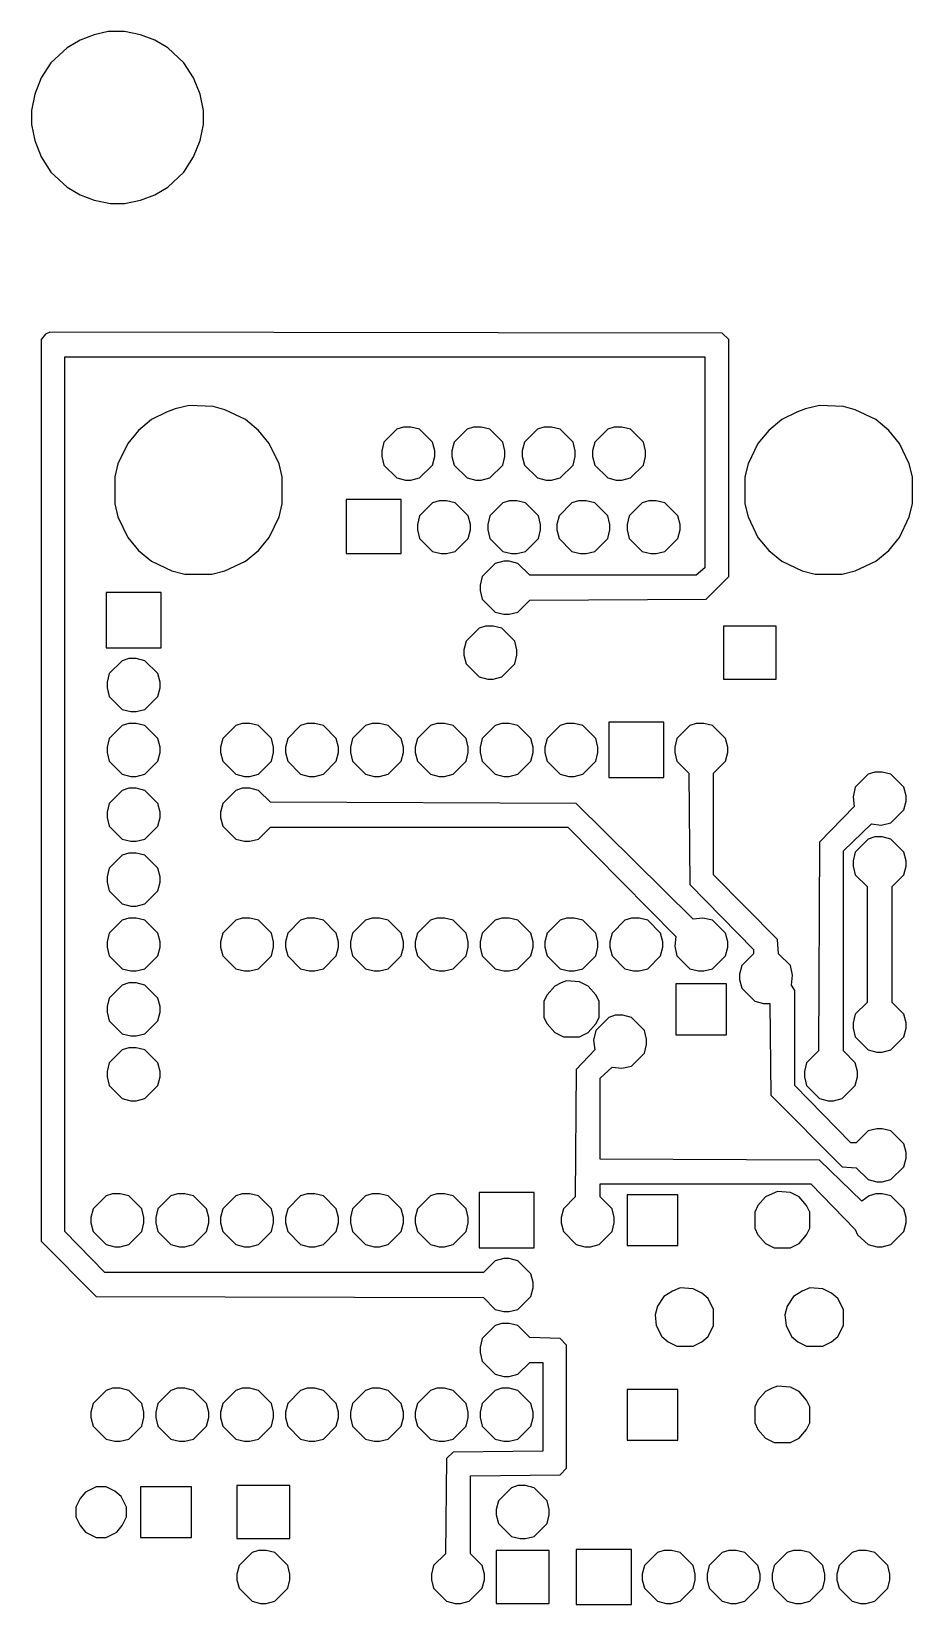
# Model space of a CAD drawing. Header units: millimetres. Extents: x 2 to 82, y 1 to 183.
# Drawn here: x 1.7 to 36.2, y 121.3 to 182.9 of the extents above; entities that cross this region are included whole.
import ezdxf

# ---------------------------------------------------------------- set-up
doc = ezdxf.new("R2010")
doc.units = ezdxf.units.MM
doc.layers.add('Default', color=70, linetype='Continuous')

msp = doc.modelspace()

# ---------------------------------------------------------------- linework, layer by layer
at = {"layer": 'Default'}
for points in [[(4.741333, 182.88), (4.741333, 182.88), (4.191, 182.753), (3.640667, 182.541333), (3.132667, 182.245), (2.497667, 181.652333), (2.116667, 181.059667), (1.862667, 180.424667), (1.735667, 179.789667), (1.735667, 179.239333), (1.862667, 178.604333), (2.116667, 177.969333), (2.497667, 177.376667), (3.132667, 176.784), (3.640667, 176.487667), (4.191, 176.276), (4.826, 176.149), (5.376333, 176.149), (6.011333, 176.276), (6.561667, 176.487667), (7.069667, 176.784), (7.704667, 177.376667), (8.085667, 177.969333), (8.339667, 178.604333), (8.466667, 179.239333), (8.466667, 179.789667), (8.339667, 180.424667), (8.085667, 181.059667), (7.704667, 181.652333), (7.069667, 182.245), (6.561667, 182.541333), (6.011333, 182.753), (5.376333, 182.88), (4.741333, 182.88)], [(2.455333, 171.111333), (2.455333, 171.111333), (2.286, 171.026667), (2.116667, 170.815), (2.116667, 135.509), (4.275667, 133.35), (19.431, 133.307667), (19.896667, 132.842), (20.235333, 132.757333), (20.447, 132.757333), (20.785667, 132.842), (21.293667, 133.35), (21.378333, 133.688667), (21.378333, 133.900333), (21.293667, 134.239), (20.785667, 134.747), (20.447, 134.831667), (20.235333, 134.831667), (19.896667, 134.747), (19.431, 134.281333), (4.614333, 134.281333), (3.048, 135.89), (3.048, 170.137667), (28.109333, 170.137667), (28.109333, 161.882667), (27.770667, 161.586333), (21.251333, 161.586333), (20.785667, 162.052), (20.447, 162.136667), (20.235333, 162.136667), (19.896667, 162.052), (19.388667, 161.544), (19.304, 161.205333), (19.304, 160.993667), (19.388667, 160.655), (19.896667, 160.147), (20.235333, 160.062333), (20.447, 160.062333), (20.785667, 160.147), (21.251333, 160.612667), (28.151667, 160.655), (29.040667, 161.544), (29.040667, 170.815), (28.786667, 171.069), (2.455333, 171.111333)], [(7.916333, 168.232667), (7.916333, 168.232667), (7.366, 168.105667), (7.027333, 167.978667), (6.434667, 167.682333), (5.926667, 167.259), (5.503333, 166.751), (5.122333, 165.946667), (4.995333, 165.438667), (4.995333, 164.380333), (5.122333, 163.872333), (5.503333, 163.068), (5.926667, 162.56), (6.434667, 162.136667), (7.239, 161.755667), (7.747, 161.628667), (8.805333, 161.628667), (9.313333, 161.755667), (10.117667, 162.136667), (10.625667, 162.56), (11.049, 163.068), (11.43, 163.872333), (11.557, 164.380333), (11.557, 165.438667), (11.43, 165.946667), (11.049, 166.751), (10.625667, 167.259), (10.117667, 167.682333), (9.313333, 168.063333), (8.847667, 168.190333), (7.916333, 168.232667)], [(32.596667, 168.232667), (32.596667, 168.232667), (32.046333, 168.105667), (31.707667, 167.978667), (31.115, 167.682333), (30.607, 167.259), (30.183667, 166.751), (29.802667, 165.946667), (29.675667, 165.438667), (29.675667, 164.380333), (29.802667, 163.872333), (30.183667, 163.068), (30.607, 162.56), (31.115, 162.136667), (31.919333, 161.755667), (32.427333, 161.628667), (33.485667, 161.628667), (33.993667, 161.755667), (34.798, 162.136667), (35.306, 162.56), (35.729333, 163.068), (36.110333, 163.872333), (36.237333, 164.380333), (36.237333, 165.438667), (36.110333, 165.946667), (35.729333, 166.751), (35.306, 167.259), (34.798, 167.682333), (33.993667, 168.063333), (33.528, 168.190333), (32.596667, 168.232667)], [(16.298333, 167.386), (16.298333, 167.386), (16.044333, 167.301333), (15.536333, 166.793333), (15.451667, 166.454667), (15.451667, 166.243), (15.536333, 165.904333), (16.044333, 165.396333), (16.383, 165.311667), (16.594667, 165.311667), (16.933333, 165.396333), (17.441333, 165.904333), (17.526, 166.243), (17.526, 166.454667), (17.441333, 166.793333), (16.933333, 167.301333), (16.594667, 167.386), (16.298333, 167.386)], [(19.05, 167.386), (19.05, 167.386), (18.796, 167.301333), (18.288, 166.793333), (18.203333, 166.454667), (18.203333, 166.243), (18.288, 165.904333), (18.796, 165.396333), (19.134667, 165.311667), (19.346333, 165.311667), (19.685, 165.396333), (20.193, 165.904333), (20.277667, 166.243), (20.277667, 166.454667), (20.193, 166.793333), (19.685, 167.301333), (19.346333, 167.386), (19.05, 167.386)], [(21.801667, 167.386), (21.801667, 167.386), (21.547667, 167.301333), (21.039667, 166.793333), (20.955, 166.454667), (20.955, 166.243), (21.039667, 165.904333), (21.547667, 165.396333), (21.886333, 165.311667), (22.098, 165.311667), (22.436667, 165.396333), (22.944667, 165.904333), (23.029333, 166.243), (23.029333, 166.454667), (22.944667, 166.793333), (22.436667, 167.301333), (22.098, 167.386), (21.801667, 167.386)], [(24.553333, 167.386), (24.553333, 167.386), (24.299333, 167.301333), (23.791333, 166.793333), (23.706667, 166.454667), (23.706667, 166.243), (23.791333, 165.904333), (24.299333, 165.396333), (24.638, 165.311667), (24.849667, 165.311667), (25.188333, 165.396333), (25.696333, 165.904333), (25.781, 166.243), (25.781, 166.454667), (25.696333, 166.793333), (25.188333, 167.301333), (24.849667, 167.386), (24.553333, 167.386)], [(14.054667, 164.549667), (14.054667, 164.549667), (14.054667, 162.433), (16.213667, 162.433), (16.213667, 164.549667), (14.054667, 164.549667)], [(17.695333, 164.507333), (17.695333, 164.507333), (17.441333, 164.422667), (16.933333, 163.914667), (16.848667, 163.576), (16.848667, 163.364333), (16.933333, 163.025667), (17.441333, 162.517667), (17.78, 162.433), (17.991667, 162.433), (18.330333, 162.517667), (18.838333, 163.025667), (18.923, 163.364333), (18.923, 163.576), (18.838333, 163.914667), (18.330333, 164.422667), (17.991667, 164.507333), (17.695333, 164.507333)], [(20.447, 164.507333), (20.447, 164.507333), (20.193, 164.422667), (19.685, 163.914667), (19.600333, 163.576), (19.600333, 163.364333), (19.685, 163.025667), (20.193, 162.517667), (20.531667, 162.433), (20.743333, 162.433), (21.082, 162.517667), (21.59, 163.025667), (21.674667, 163.364333), (21.674667, 163.576), (21.59, 163.914667), (21.082, 164.422667), (20.743333, 164.507333), (20.447, 164.507333)], [(23.156333, 164.507333), (23.156333, 164.507333), (22.902333, 164.422667), (22.394333, 163.914667), (22.309667, 163.576), (22.309667, 163.364333), (22.394333, 163.025667), (22.902333, 162.517667), (23.241, 162.433), (23.452667, 162.433), (23.791333, 162.517667), (24.299333, 163.025667), (24.384, 163.364333), (24.384, 163.576), (24.299333, 163.914667), (23.791333, 164.422667), (23.452667, 164.507333), (23.156333, 164.507333)], [(25.908, 164.507333), (25.908, 164.507333), (25.654, 164.422667), (25.146, 163.914667), (25.061333, 163.576), (25.061333, 163.364333), (25.146, 163.025667), (25.654, 162.517667), (25.992667, 162.433), (26.204333, 162.433), (26.543, 162.517667), (27.051, 163.025667), (27.135667, 163.364333), (27.135667, 163.576), (27.051, 163.914667), (26.543, 164.422667), (26.204333, 164.507333), (25.908, 164.507333)], [(4.656667, 160.909), (4.656667, 160.909), (4.656667, 158.75), (6.815667, 158.75), (6.815667, 160.909), (4.656667, 160.909)], [(19.515667, 159.596667), (19.515667, 159.596667), (19.261667, 159.512), (18.753667, 159.004), (18.669, 158.665333), (18.669, 158.453667), (18.753667, 158.115), (19.261667, 157.607), (19.600333, 157.522333), (19.812, 157.522333), (20.150667, 157.607), (20.658667, 158.115), (20.743333, 158.453667), (20.743333, 158.665333), (20.658667, 159.004), (20.150667, 159.512), (19.812, 159.596667), (19.515667, 159.596667)], [(28.829, 159.596667), (28.829, 159.596667), (28.829, 157.522333), (30.903333, 157.522333), (30.903333, 159.596667), (28.829, 159.596667)], [(5.545667, 158.326667), (5.545667, 158.326667), (5.291667, 158.242), (4.783667, 157.734), (4.699, 157.395333), (4.699, 157.183667), (4.783667, 156.845), (5.291667, 156.337), (5.630333, 156.252333), (5.842, 156.252333), (6.180667, 156.337), (6.688667, 156.845), (6.773333, 157.183667), (6.773333, 157.395333), (6.688667, 157.734), (6.180667, 158.242), (5.842, 158.326667), (5.545667, 158.326667)], [(5.545667, 155.786667), (5.545667, 155.786667), (5.291667, 155.702), (4.783667, 155.194), (4.699, 154.855333), (4.699, 154.643667), (4.783667, 154.305), (5.291667, 153.797), (5.630333, 153.712333), (5.842, 153.712333), (6.180667, 153.797), (6.688667, 154.305), (6.773333, 154.643667), (6.773333, 154.855333), (6.688667, 155.194), (6.180667, 155.702), (5.842, 155.786667), (5.545667, 155.786667)], [(9.990667, 155.786667), (9.990667, 155.786667), (9.736667, 155.702), (9.228667, 155.194), (9.144, 154.855333), (9.144, 154.643667), (9.228667, 154.305), (9.736667, 153.797), (10.075333, 153.712333), (10.287, 153.712333), (10.625667, 153.797), (11.133667, 154.305), (11.218333, 154.643667), (11.218333, 154.855333), (11.133667, 155.194), (10.625667, 155.702), (10.287, 155.786667), (9.990667, 155.786667)], [(12.530667, 155.786667), (12.530667, 155.786667), (12.276667, 155.702), (11.768667, 155.194), (11.684, 154.855333), (11.684, 154.643667), (11.768667, 154.305), (12.276667, 153.797), (12.615333, 153.712333), (12.827, 153.712333), (13.165667, 153.797), (13.673667, 154.305), (13.758333, 154.643667), (13.758333, 154.855333), (13.673667, 155.194), (13.165667, 155.702), (12.827, 155.786667), (12.530667, 155.786667)], [(15.070667, 155.786667), (15.070667, 155.786667), (14.816667, 155.702), (14.308667, 155.194), (14.224, 154.855333), (14.224, 154.643667), (14.308667, 154.305), (14.816667, 153.797), (15.155333, 153.712333), (15.367, 153.712333), (15.705667, 153.797), (16.213667, 154.305), (16.298333, 154.643667), (16.298333, 154.855333), (16.213667, 155.194), (15.705667, 155.702), (15.367, 155.786667), (15.070667, 155.786667)], [(17.610667, 155.786667), (17.610667, 155.786667), (17.356667, 155.702), (16.848667, 155.194), (16.764, 154.855333), (16.764, 154.643667), (16.848667, 154.305), (17.356667, 153.797), (17.695333, 153.712333), (17.907, 153.712333), (18.245667, 153.797), (18.753667, 154.305), (18.838333, 154.643667), (18.838333, 154.855333), (18.753667, 155.194), (18.245667, 155.702), (17.907, 155.786667), (17.610667, 155.786667)], [(20.150667, 155.786667), (20.150667, 155.786667), (19.896667, 155.702), (19.388667, 155.194), (19.304, 154.855333), (19.304, 154.643667), (19.388667, 154.305), (19.896667, 153.797), (20.235333, 153.712333), (20.447, 153.712333), (20.785667, 153.797), (21.293667, 154.305), (21.378333, 154.643667), (21.378333, 154.855333), (21.293667, 155.194), (20.785667, 155.702), (20.447, 155.786667), (20.150667, 155.786667)], [(22.690667, 155.786667), (22.690667, 155.786667), (22.436667, 155.702), (21.928667, 155.194), (21.844, 154.855333), (21.844, 154.643667), (21.928667, 154.305), (22.436667, 153.797), (22.775333, 153.712333), (22.987, 153.712333), (23.325667, 153.797), (23.833667, 154.305), (23.918333, 154.643667), (23.918333, 154.855333), (23.833667, 155.194), (23.325667, 155.702), (22.987, 155.786667), (22.690667, 155.786667)], [(24.341667, 155.829), (24.341667, 155.829), (24.341667, 153.67), (26.500667, 153.67), (26.500667, 155.829), (24.341667, 155.829)], [(27.770667, 155.786667), (27.770667, 155.786667), (27.516667, 155.702), (27.008667, 155.194), (26.924, 154.855333), (26.924, 154.643667), (27.008667, 154.305), (27.474333, 153.839333), (27.516667, 149.479), (30.014333, 146.939), (30.014333, 146.769667), (29.548667, 146.304), (29.464, 145.965333), (29.464, 145.753667), (29.548667, 145.415), (30.056667, 144.907), (30.395333, 144.822333), (30.649333, 144.822333), (30.691667, 141.224), (33.485667, 138.43), (34.036, 138.387667), (34.501667, 137.922), (34.840333, 137.837333), (35.052, 137.837333), (35.390667, 137.922), (35.898667, 138.43), (35.983333, 138.768667), (35.983333, 138.980333), (35.898667, 139.319), (35.390667, 139.827), (35.052, 139.911667), (34.840333, 139.911667), (34.501667, 139.827), (34.036, 139.361333), (33.824333, 139.361333), (31.623, 141.605), (31.623, 145.330333), (31.496, 145.542), (31.538333, 145.923), (31.453667, 146.304), (30.988, 146.769667), (30.945667, 147.32), (28.448, 149.86), (28.448, 153.839333), (28.913667, 154.305), (28.998333, 154.643667), (28.998333, 154.855333), (28.913667, 155.194), (28.405667, 155.702), (28.067, 155.786667), (27.770667, 155.786667)], [(34.755667, 153.881667), (34.755667, 153.881667), (34.501667, 153.797), (33.993667, 153.289), (33.909, 152.908), (33.951333, 152.527), (32.596667, 151.13), (32.554333, 142.959667), (32.088667, 142.494), (32.004, 142.155333), (32.004, 141.943667), (32.088667, 141.605), (32.596667, 141.097), (32.935333, 141.012333), (33.147, 141.012333), (33.485667, 141.097), (33.993667, 141.605), (34.078333, 141.943667), (34.078333, 142.155333), (33.993667, 142.494), (33.528, 142.959667), (33.528, 150.791333), (34.628667, 151.849667), (35.009667, 151.807333), (35.390667, 151.892), (35.898667, 152.4), (35.983333, 152.738667), (35.983333, 152.950333), (35.898667, 153.289), (35.390667, 153.797), (35.052, 153.881667), (34.755667, 153.881667)], [(5.545667, 153.246667), (5.545667, 153.246667), (5.291667, 153.162), (4.783667, 152.654), (4.699, 152.315333), (4.699, 152.103667), (4.783667, 151.765), (5.291667, 151.257), (5.630333, 151.172333), (5.842, 151.172333), (6.180667, 151.257), (6.688667, 151.765), (6.773333, 152.103667), (6.773333, 152.315333), (6.688667, 152.654), (6.180667, 153.162), (5.842, 153.246667), (5.545667, 153.246667)], [(9.990667, 153.246667), (9.990667, 153.246667), (9.736667, 153.162), (9.228667, 152.654), (9.144, 152.315333), (9.144, 152.103667), (9.228667, 151.765), (9.736667, 151.257), (10.075333, 151.172333), (10.287, 151.172333), (10.625667, 151.257), (11.091333, 151.722667), (22.733, 151.722667), (26.966333, 147.447), (26.924, 147.066), (27.008667, 146.685), (27.516667, 146.177), (27.855333, 146.092333), (28.067, 146.092333), (28.405667, 146.177), (28.913667, 146.685), (28.998333, 147.023667), (28.998333, 147.235333), (28.913667, 147.574), (28.405667, 148.082), (28.024667, 148.166667), (27.643667, 148.124333), (23.071667, 152.654), (11.091333, 152.696333), (10.625667, 153.162), (10.287, 153.246667), (9.990667, 153.246667)], [(34.755667, 151.341667), (34.755667, 151.341667), (34.501667, 151.257), (33.993667, 150.749), (33.909, 150.410333), (33.909, 150.198667), (33.993667, 149.86), (34.459333, 149.394333), (34.459333, 144.864667), (33.993667, 144.399), (33.909, 144.060333), (33.909, 143.848667), (33.993667, 143.51), (34.501667, 143.002), (34.840333, 142.917333), (35.052, 142.917333), (35.390667, 143.002), (35.898667, 143.51), (35.983333, 143.848667), (35.983333, 144.060333), (35.898667, 144.399), (35.433, 144.864667), (35.433, 149.394333), (35.898667, 149.86), (35.983333, 150.198667), (35.983333, 150.410333), (35.898667, 150.749), (35.390667, 151.257), (35.052, 151.341667), (34.755667, 151.341667)], [(5.545667, 150.706667), (5.545667, 150.706667), (5.291667, 150.622), (4.783667, 150.114), (4.699, 149.775333), (4.699, 149.563667), (4.783667, 149.225), (5.291667, 148.717), (5.630333, 148.632333), (5.842, 148.632333), (6.180667, 148.717), (6.688667, 149.225), (6.773333, 149.563667), (6.773333, 149.775333), (6.688667, 150.114), (6.180667, 150.622), (5.842, 150.706667), (5.545667, 150.706667)], [(5.545667, 148.166667), (5.545667, 148.166667), (5.291667, 148.082), (4.783667, 147.574), (4.699, 147.235333), (4.699, 147.023667), (4.783667, 146.685), (5.291667, 146.177), (5.630333, 146.092333), (5.842, 146.092333), (6.180667, 146.177), (6.688667, 146.685), (6.773333, 147.023667), (6.773333, 147.235333), (6.688667, 147.574), (6.180667, 148.082), (5.842, 148.166667), (5.545667, 148.166667)], [(9.990667, 148.166667), (9.990667, 148.166667), (9.736667, 148.082), (9.228667, 147.574), (9.144, 147.235333), (9.144, 147.023667), (9.228667, 146.685), (9.736667, 146.177), (10.075333, 146.092333), (10.287, 146.092333), (10.625667, 146.177), (11.133667, 146.685), (11.218333, 147.023667), (11.218333, 147.235333), (11.133667, 147.574), (10.625667, 148.082), (10.287, 148.166667), (9.990667, 148.166667)], [(12.530667, 148.166667), (12.530667, 148.166667), (12.276667, 148.082), (11.768667, 147.574), (11.684, 147.235333), (11.684, 147.023667), (11.768667, 146.685), (12.276667, 146.177), (12.615333, 146.092333), (12.827, 146.092333), (13.165667, 146.177), (13.673667, 146.685), (13.758333, 147.023667), (13.758333, 147.235333), (13.673667, 147.574), (13.165667, 148.082), (12.827, 148.166667), (12.530667, 148.166667)], [(15.070667, 148.166667), (15.070667, 148.166667), (14.816667, 148.082), (14.308667, 147.574), (14.224, 147.235333), (14.224, 147.023667), (14.308667, 146.685), (14.816667, 146.177), (15.155333, 146.092333), (15.367, 146.092333), (15.705667, 146.177), (16.213667, 146.685), (16.298333, 147.023667), (16.298333, 147.235333), (16.213667, 147.574), (15.705667, 148.082), (15.367, 148.166667), (15.070667, 148.166667)], [(17.610667, 148.166667), (17.610667, 148.166667), (17.356667, 148.082), (16.848667, 147.574), (16.764, 147.235333), (16.764, 147.023667), (16.848667, 146.685), (17.356667, 146.177), (17.695333, 146.092333), (17.907, 146.092333), (18.245667, 146.177), (18.753667, 146.685), (18.838333, 147.023667), (18.838333, 147.235333), (18.753667, 147.574), (18.245667, 148.082), (17.907, 148.166667), (17.610667, 148.166667)], [(20.150667, 148.166667), (20.150667, 148.166667), (19.896667, 148.082), (19.388667, 147.574), (19.304, 147.235333), (19.304, 147.023667), (19.388667, 146.685), (19.896667, 146.177), (20.235333, 146.092333), (20.447, 146.092333), (20.785667, 146.177), (21.293667, 146.685), (21.378333, 147.023667), (21.378333, 147.235333), (21.293667, 147.574), (20.785667, 148.082), (20.447, 148.166667), (20.150667, 148.166667)], [(22.690667, 148.166667), (22.690667, 148.166667), (22.436667, 148.082), (21.928667, 147.574), (21.844, 147.235333), (21.844, 147.023667), (21.928667, 146.685), (22.436667, 146.177), (22.775333, 146.092333), (22.987, 146.092333), (23.325667, 146.177), (23.833667, 146.685), (23.918333, 147.023667), (23.918333, 147.235333), (23.833667, 147.574), (23.325667, 148.082), (22.987, 148.166667), (22.690667, 148.166667)], [(25.230667, 148.166667), (25.230667, 148.166667), (24.976667, 148.082), (24.468667, 147.574), (24.384, 147.235333), (24.384, 147.023667), (24.468667, 146.685), (24.976667, 146.177), (25.315333, 146.092333), (25.527, 146.092333), (25.865667, 146.177), (26.373667, 146.685), (26.458333, 147.023667), (26.458333, 147.235333), (26.373667, 147.574), (25.865667, 148.082), (25.527, 148.166667), (25.230667, 148.166667)], [(5.545667, 145.626667), (5.545667, 145.626667), (5.291667, 145.542), (4.783667, 145.034), (4.699, 144.695333), (4.699, 144.483667), (4.783667, 144.145), (5.291667, 143.637), (5.630333, 143.552333), (5.842, 143.552333), (6.180667, 143.637), (6.688667, 144.145), (6.773333, 144.483667), (6.773333, 144.695333), (6.688667, 145.034), (6.180667, 145.542), (5.842, 145.626667), (5.545667, 145.626667)], [(22.690667, 145.711333), (22.690667, 145.711333), (22.479, 145.626667), (22.225, 145.499667), (21.928667, 145.161), (21.801667, 144.907), (21.801667, 144.272), (21.928667, 144.018), (22.225, 143.679333), (22.563667, 143.51), (23.198667, 143.51), (23.537333, 143.679333), (23.833667, 144.018), (23.960667, 144.272), (23.960667, 144.907), (23.833667, 145.161), (23.537333, 145.499667), (23.198667, 145.669), (22.690667, 145.711333)], [(26.966333, 145.584333), (26.966333, 145.584333), (26.966333, 143.594667), (28.956, 143.594667), (28.956, 145.584333), (26.966333, 145.584333)], [(24.595667, 144.356667), (24.595667, 144.356667), (24.341667, 144.272), (23.833667, 143.764), (23.749, 143.383), (23.791333, 143.002), (23.071667, 142.24), (23.029333, 137.244667), (22.563667, 136.779), (22.479, 136.440333), (22.479, 136.228667), (22.563667, 135.89), (23.071667, 135.382), (23.410333, 135.297333), (23.622, 135.297333), (23.960667, 135.382), (24.468667, 135.89), (24.553333, 136.228667), (24.553333, 136.440333), (24.468667, 136.779), (24.003, 137.244667), (24.003, 137.752667), (32.258, 137.752667), (33.993667, 135.974667), (34.078333, 135.763), (34.501667, 135.382), (34.840333, 135.297333), (35.052, 135.297333), (35.390667, 135.382), (35.898667, 135.89), (35.983333, 136.228667), (35.983333, 136.440333), (35.898667, 136.779), (35.390667, 137.287), (35.052, 137.371667), (34.798, 137.371667), (34.544, 137.287), (34.247667, 137.075333), (32.596667, 138.684), (24.003, 138.726333), (24.003, 141.901333), (24.468667, 142.324667), (24.849667, 142.282333), (25.230667, 142.367), (25.738667, 142.875), (25.823333, 143.213667), (25.823333, 143.425333), (25.738667, 143.764), (25.230667, 144.272), (24.892, 144.356667), (24.595667, 144.356667)], [(5.545667, 143.086667), (5.545667, 143.086667), (5.291667, 143.002), (4.783667, 142.494), (4.699, 142.155333), (4.699, 141.943667), (4.783667, 141.605), (5.291667, 141.097), (5.630333, 141.012333), (5.842, 141.012333), (6.180667, 141.097), (6.688667, 141.605), (6.773333, 141.943667), (6.773333, 142.155333), (6.688667, 142.494), (6.180667, 143.002), (5.842, 143.086667), (5.545667, 143.086667)], [(4.910667, 137.371667), (4.910667, 137.371667), (4.656667, 137.287), (4.148667, 136.779), (4.064, 136.440333), (4.064, 136.228667), (4.148667, 135.89), (4.656667, 135.382), (4.995333, 135.297333), (5.207, 135.297333), (5.545667, 135.382), (6.053667, 135.89), (6.138333, 136.228667), (6.138333, 136.440333), (6.053667, 136.779), (5.545667, 137.287), (5.207, 137.371667), (4.910667, 137.371667)], [(7.450667, 137.371667), (7.450667, 137.371667), (7.196667, 137.287), (6.688667, 136.779), (6.604, 136.440333), (6.604, 136.228667), (6.688667, 135.89), (7.196667, 135.382), (7.535333, 135.297333), (7.747, 135.297333), (8.085667, 135.382), (8.593667, 135.89), (8.678333, 136.228667), (8.678333, 136.440333), (8.593667, 136.779), (8.085667, 137.287), (7.747, 137.371667), (7.450667, 137.371667)], [(9.990667, 137.371667), (9.990667, 137.371667), (9.736667, 137.287), (9.228667, 136.779), (9.144, 136.440333), (9.144, 136.228667), (9.228667, 135.89), (9.736667, 135.382), (10.075333, 135.297333), (10.287, 135.297333), (10.625667, 135.382), (11.133667, 135.89), (11.218333, 136.228667), (11.218333, 136.440333), (11.133667, 136.779), (10.625667, 137.287), (10.287, 137.371667), (9.990667, 137.371667)], [(12.530667, 137.371667), (12.530667, 137.371667), (12.276667, 137.287), (11.768667, 136.779), (11.684, 136.440333), (11.684, 136.228667), (11.768667, 135.89), (12.276667, 135.382), (12.615333, 135.297333), (12.827, 135.297333), (13.165667, 135.382), (13.673667, 135.89), (13.758333, 136.228667), (13.758333, 136.440333), (13.673667, 136.779), (13.165667, 137.287), (12.827, 137.371667), (12.530667, 137.371667)], [(15.070667, 137.371667), (15.070667, 137.371667), (14.816667, 137.287), (14.308667, 136.779), (14.224, 136.440333), (14.224, 136.228667), (14.308667, 135.89), (14.816667, 135.382), (15.155333, 135.297333), (15.367, 135.297333), (15.705667, 135.382), (16.213667, 135.89), (16.298333, 136.228667), (16.298333, 136.440333), (16.213667, 136.779), (15.705667, 137.287), (15.367, 137.371667), (15.070667, 137.371667)], [(17.610667, 137.371667), (17.610667, 137.371667), (17.356667, 137.287), (16.848667, 136.779), (16.764, 136.440333), (16.764, 136.228667), (16.848667, 135.89), (17.356667, 135.382), (17.695333, 135.297333), (17.907, 135.297333), (18.245667, 135.382), (18.753667, 135.89), (18.838333, 136.228667), (18.838333, 136.440333), (18.753667, 136.779), (18.245667, 137.287), (17.907, 137.371667), (17.610667, 137.371667)], [(19.261667, 137.414), (19.261667, 137.414), (19.261667, 135.255), (21.420667, 135.255), (21.420667, 137.414), (19.261667, 137.414)], [(30.945667, 137.456333), (30.945667, 137.456333), (30.734, 137.371667), (30.48, 137.244667), (30.183667, 136.906), (30.056667, 136.652), (30.056667, 136.017), (30.183667, 135.763), (30.48, 135.424333), (30.818667, 135.255), (31.453667, 135.255), (31.792333, 135.424333), (32.088667, 135.763), (32.215667, 136.017), (32.215667, 136.652), (32.088667, 136.906), (31.792333, 137.244667), (31.453667, 137.414), (30.945667, 137.456333)], [(25.061333, 137.329333), (25.061333, 137.329333), (25.061333, 135.339667), (27.051, 135.339667), (27.051, 137.329333), (25.061333, 137.329333)], [(27.135667, 133.688667), (27.135667, 133.688667), (26.839333, 133.561667), (26.500667, 133.35), (26.246667, 132.969), (26.162, 132.630333), (26.204333, 132.207), (26.416, 131.783667), (26.67, 131.572), (27.008667, 131.402667), (27.643667, 131.402667), (27.982333, 131.572), (28.236333, 131.783667), (28.448, 132.207), (28.448, 132.842), (28.236333, 133.265333), (27.982333, 133.477), (27.643667, 133.646333), (27.135667, 133.688667)], [(32.215667, 133.688667), (32.215667, 133.688667), (31.919333, 133.561667), (31.580667, 133.35), (31.326667, 132.969), (31.242, 132.630333), (31.284333, 132.207), (31.496, 131.783667), (31.75, 131.572), (32.088667, 131.402667), (32.723667, 131.402667), (33.062333, 131.572), (33.316333, 131.783667), (33.528, 132.207), (33.528, 132.842), (33.316333, 133.265333), (33.062333, 133.477), (32.723667, 133.646333), (32.215667, 133.688667)], [(20.150667, 132.291667), (20.150667, 132.291667), (19.896667, 132.207), (19.388667, 131.699), (19.304, 131.360333), (19.304, 131.148667), (19.388667, 130.81), (19.896667, 130.302), (20.235333, 130.217333), (20.447, 130.217333), (20.785667, 130.302), (21.251333, 130.767667), (21.759333, 130.767667), (21.759333, 127.296333), (18.245667, 127.254), (17.991667, 127), (17.949333, 123.274667), (17.483667, 122.809), (17.399, 122.470333), (17.399, 122.258667), (17.483667, 121.92), (17.991667, 121.412), (18.330333, 121.327333), (18.542, 121.327333), (18.880667, 121.412), (19.388667, 121.92), (19.473333, 122.258667), (19.473333, 122.470333), (19.388667, 122.809), (18.923, 123.274667), (18.923, 126.322667), (22.436667, 126.365), (22.690667, 126.619), (22.690667, 131.445), (22.436667, 131.699), (21.251333, 131.741333), (20.785667, 132.207), (20.447, 132.291667), (20.150667, 132.291667)], [(4.910667, 129.751667), (4.910667, 129.751667), (4.656667, 129.667), (4.148667, 129.159), (4.064, 128.820333), (4.064, 128.608667), (4.148667, 128.27), (4.656667, 127.762), (4.995333, 127.677333), (5.207, 127.677333), (5.545667, 127.762), (6.053667, 128.27), (6.138333, 128.608667), (6.138333, 128.820333), (6.053667, 129.159), (5.545667, 129.667), (5.207, 129.751667), (4.910667, 129.751667)], [(7.450667, 129.751667), (7.450667, 129.751667), (7.196667, 129.667), (6.688667, 129.159), (6.604, 128.820333), (6.604, 128.608667), (6.688667, 128.27), (7.196667, 127.762), (7.535333, 127.677333), (7.747, 127.677333), (8.085667, 127.762), (8.593667, 128.27), (8.678333, 128.608667), (8.678333, 128.820333), (8.593667, 129.159), (8.085667, 129.667), (7.747, 129.751667), (7.450667, 129.751667)], [(9.990667, 129.751667), (9.990667, 129.751667), (9.736667, 129.667), (9.228667, 129.159), (9.144, 128.820333), (9.144, 128.608667), (9.228667, 128.27), (9.736667, 127.762), (10.075333, 127.677333), (10.287, 127.677333), (10.625667, 127.762), (11.133667, 128.27), (11.218333, 128.608667), (11.218333, 128.820333), (11.133667, 129.159), (10.625667, 129.667), (10.287, 129.751667), (9.990667, 129.751667)], [(12.530667, 129.751667), (12.530667, 129.751667), (12.276667, 129.667), (11.768667, 129.159), (11.684, 128.820333), (11.684, 128.608667), (11.768667, 128.27), (12.276667, 127.762), (12.615333, 127.677333), (12.827, 127.677333), (13.165667, 127.762), (13.673667, 128.27), (13.758333, 128.608667), (13.758333, 128.820333), (13.673667, 129.159), (13.165667, 129.667), (12.827, 129.751667), (12.530667, 129.751667)], [(15.070667, 129.751667), (15.070667, 129.751667), (14.816667, 129.667), (14.308667, 129.159), (14.224, 128.820333), (14.224, 128.608667), (14.308667, 128.27), (14.816667, 127.762), (15.155333, 127.677333), (15.367, 127.677333), (15.705667, 127.762), (16.213667, 128.27), (16.298333, 128.608667), (16.298333, 128.820333), (16.213667, 129.159), (15.705667, 129.667), (15.367, 129.751667), (15.070667, 129.751667)], [(17.610667, 129.751667), (17.610667, 129.751667), (17.356667, 129.667), (16.848667, 129.159), (16.764, 128.820333), (16.764, 128.608667), (16.848667, 128.27), (17.356667, 127.762), (17.695333, 127.677333), (17.907, 127.677333), (18.245667, 127.762), (18.753667, 128.27), (18.838333, 128.608667), (18.838333, 128.820333), (18.753667, 129.159), (18.245667, 129.667), (17.907, 129.751667), (17.610667, 129.751667)], [(20.150667, 129.751667), (20.150667, 129.751667), (19.896667, 129.667), (19.388667, 129.159), (19.304, 128.820333), (19.304, 128.608667), (19.388667, 128.27), (19.896667, 127.762), (20.235333, 127.677333), (20.447, 127.677333), (20.785667, 127.762), (21.293667, 128.27), (21.378333, 128.608667), (21.378333, 128.820333), (21.293667, 129.159), (20.785667, 129.667), (20.447, 129.751667), (20.150667, 129.751667)], [(25.061333, 129.709333), (25.061333, 129.709333), (25.061333, 127.719667), (27.051, 127.719667), (27.051, 129.709333), (25.061333, 129.709333)], [(30.945667, 129.836333), (30.945667, 129.836333), (30.734, 129.751667), (30.48, 129.624667), (30.183667, 129.286), (30.056667, 129.032), (30.056667, 128.397), (30.183667, 128.143), (30.48, 127.804333), (30.818667, 127.635), (31.453667, 127.635), (31.792333, 127.804333), (32.088667, 128.143), (32.215667, 128.397), (32.215667, 129.032), (32.088667, 129.286), (31.792333, 129.624667), (31.453667, 129.794), (30.945667, 129.836333)], [(4.275667, 125.899333), (4.275667, 125.899333), (3.852333, 125.687667), (3.640667, 125.433667), (3.471333, 125.095), (3.471333, 124.714), (3.640667, 124.375333), (3.852333, 124.121333), (4.275667, 123.909667), (4.656667, 123.909667), (5.08, 124.121333), (5.291667, 124.375333), (5.461, 124.714), (5.461, 125.095), (5.249333, 125.518333), (4.995333, 125.73), (4.656667, 125.899333), (4.275667, 125.899333)], [(6.011333, 125.899333), (6.011333, 125.899333), (6.011333, 123.909667), (8.001, 123.909667), (8.001, 125.899333), (6.011333, 125.899333)], [(9.779, 125.941667), (9.779, 125.941667), (9.779, 123.867333), (11.853333, 123.867333), (11.853333, 125.941667), (9.779, 125.941667)], [(20.785667, 125.941667), (20.785667, 125.941667), (20.531667, 125.857), (20.023667, 125.349), (19.939, 125.010333), (19.939, 124.798667), (20.023667, 124.46), (20.531667, 123.952), (20.870333, 123.867333), (21.082, 123.867333), (21.420667, 123.952), (21.928667, 124.46), (22.013333, 124.798667), (22.013333, 125.010333), (21.928667, 125.349), (21.420667, 125.857), (21.082, 125.941667), (20.785667, 125.941667)], [(10.625667, 123.401667), (10.625667, 123.401667), (10.371667, 123.317), (9.863667, 122.809), (9.779, 122.470333), (9.779, 122.258667), (9.863667, 121.92), (10.371667, 121.412), (10.710333, 121.327333), (10.922, 121.327333), (11.260667, 121.412), (11.768667, 121.92), (11.853333, 122.258667), (11.853333, 122.470333), (11.768667, 122.809), (11.260667, 123.317), (10.922, 123.401667), (10.625667, 123.401667)], [(19.939, 123.401667), (19.939, 123.401667), (19.939, 121.327333), (22.013333, 121.327333), (22.013333, 123.401667), (19.939, 123.401667)], [(23.071667, 123.444), (23.071667, 123.444), (23.071667, 121.285), (25.230667, 121.285), (25.230667, 123.444), (23.071667, 123.444)], [(26.500667, 123.401667), (26.500667, 123.401667), (26.246667, 123.317), (25.738667, 122.809), (25.654, 122.470333), (25.654, 122.258667), (25.738667, 121.92), (26.246667, 121.412), (26.585333, 121.327333), (26.797, 121.327333), (27.135667, 121.412), (27.643667, 121.92), (27.728333, 122.258667), (27.728333, 122.470333), (27.643667, 122.809), (27.135667, 123.317), (26.797, 123.401667), (26.500667, 123.401667)], [(29.040667, 123.401667), (29.040667, 123.401667), (28.786667, 123.317), (28.278667, 122.809), (28.194, 122.470333), (28.194, 122.258667), (28.278667, 121.92), (28.786667, 121.412), (29.125333, 121.327333), (29.337, 121.327333), (29.675667, 121.412), (30.183667, 121.92), (30.268333, 122.258667), (30.268333, 122.470333), (30.183667, 122.809), (29.675667, 123.317), (29.337, 123.401667), (29.040667, 123.401667)], [(31.580667, 123.401667), (31.580667, 123.401667), (31.326667, 123.317), (30.818667, 122.809), (30.734, 122.470333), (30.734, 122.258667), (30.818667, 121.92), (31.326667, 121.412), (31.665333, 121.327333), (31.877, 121.327333), (32.215667, 121.412), (32.723667, 121.92), (32.808333, 122.258667), (32.808333, 122.470333), (32.723667, 122.809), (32.215667, 123.317), (31.877, 123.401667), (31.580667, 123.401667)], [(34.120667, 123.401667), (34.120667, 123.401667), (33.866667, 123.317), (33.358667, 122.809), (33.274, 122.470333), (33.274, 122.258667), (33.358667, 121.92), (33.866667, 121.412), (34.205333, 121.327333), (34.417, 121.327333), (34.755667, 121.412), (35.263667, 121.92), (35.348333, 122.258667), (35.348333, 122.470333), (35.263667, 122.809), (34.755667, 123.317), (34.417, 123.401667), (34.120667, 123.401667)]]:
    msp.add_lwpolyline(points, dxfattribs=at)

doc.saveas('drawing.dxf')
